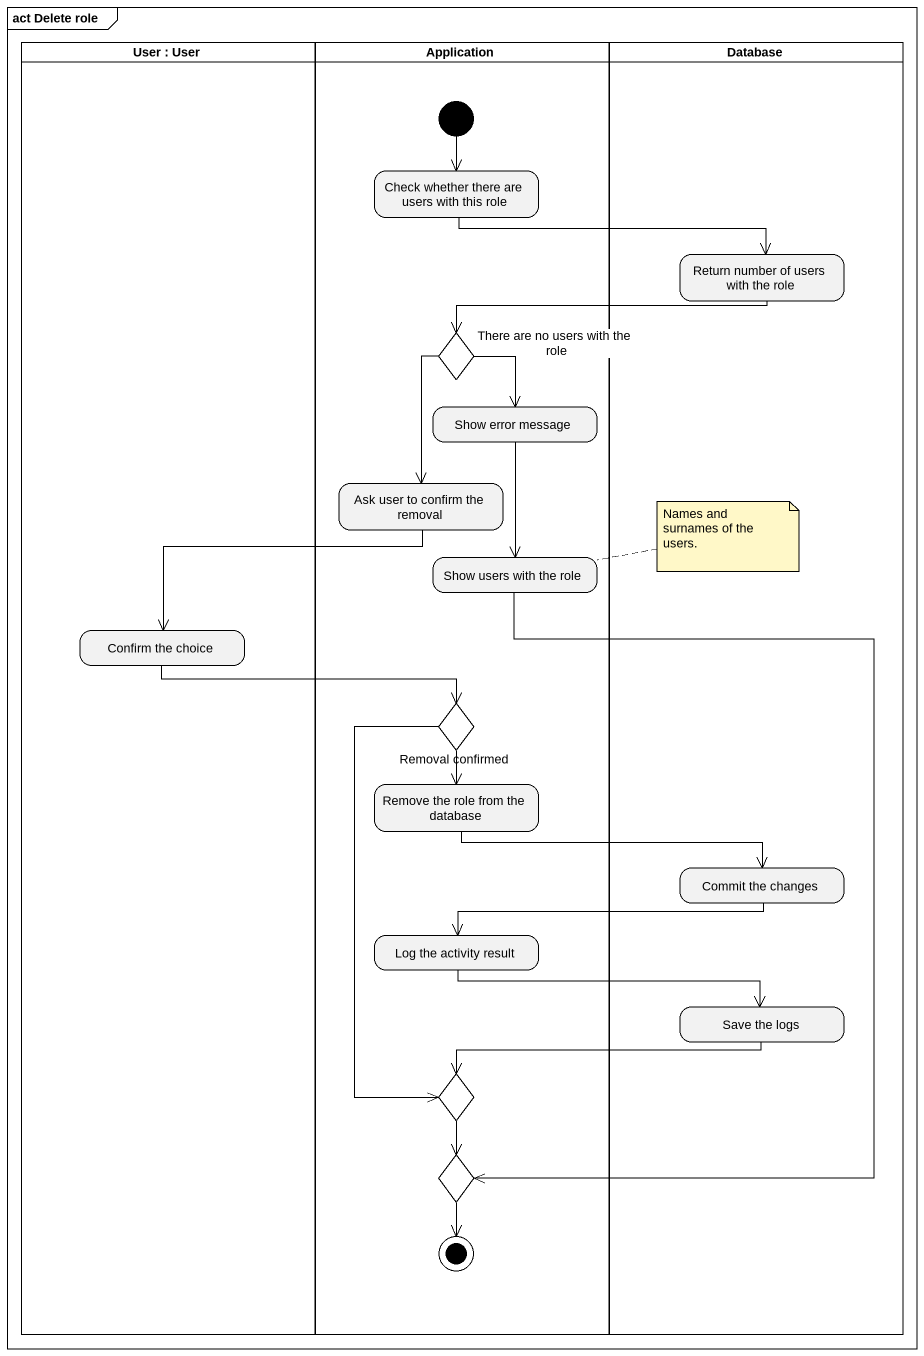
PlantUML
@startuml
mainframe act Delete role
hide empty description
state "User : User" as User <<partition>> {
  state "Confirm the choice" as Confirm_the_choice
}
state Application <<partition>> {
  state "Check whether there are users with this role" as Check_whether_there_are
  state "There are no users with the role" as There_are_no_users_with_the <<choice>>
  state "Show error message" as Show_error_message
  state "Ask user to confirm the removal" as Ask_user_to_confirm_the
  state "Show users with the role" as Show_users_with_the_role
  state "Removal confirmed" as Removal_confirmed <<choice>>
  state "Remove the role from the database" as Remove_the_role_from_the
  state "Log the activity result" as Log_the_activity_result
  state choice1 <<choice>>
  state choice2 <<choice>>
  [*] --> Check_whether_there_are
  choice2 --> [*]
}
state "Database" as Database_ <<partition>> {
  state "Return number of users with the role" as Return_number_of_users_with
  state "Commit the changes" as Commit_the_changes
  state "Save the logs" as Save_the_logs
}
Check_whether_there_are -right-> Return_number_of_users_with
Return_number_of_users_with -left-> There_are_no_users_with_the
There_are_no_users_with_the --> Show_error_message
There_are_no_users_with_the --> Ask_user_to_confirm_the
Show_error_message --> Show_users_with_the_role
Ask_user_to_confirm_the -left-> Confirm_the_choice
Show_users_with_the_role --> choice2
Confirm_the_choice -right-> Removal_confirmed
Removal_confirmed --> Remove_the_role_from_the
Removal_confirmed --> choice1
Remove_the_role_from_the -right-> Commit_the_changes
Commit_the_changes -left-> Log_the_activity_result
Log_the_activity_result -right-> Save_the_logs
Save_the_logs -left-> choice1
choice1 --> choice2
note right of Show_users_with_the_role : Names and surnames of the users.
@enduml
